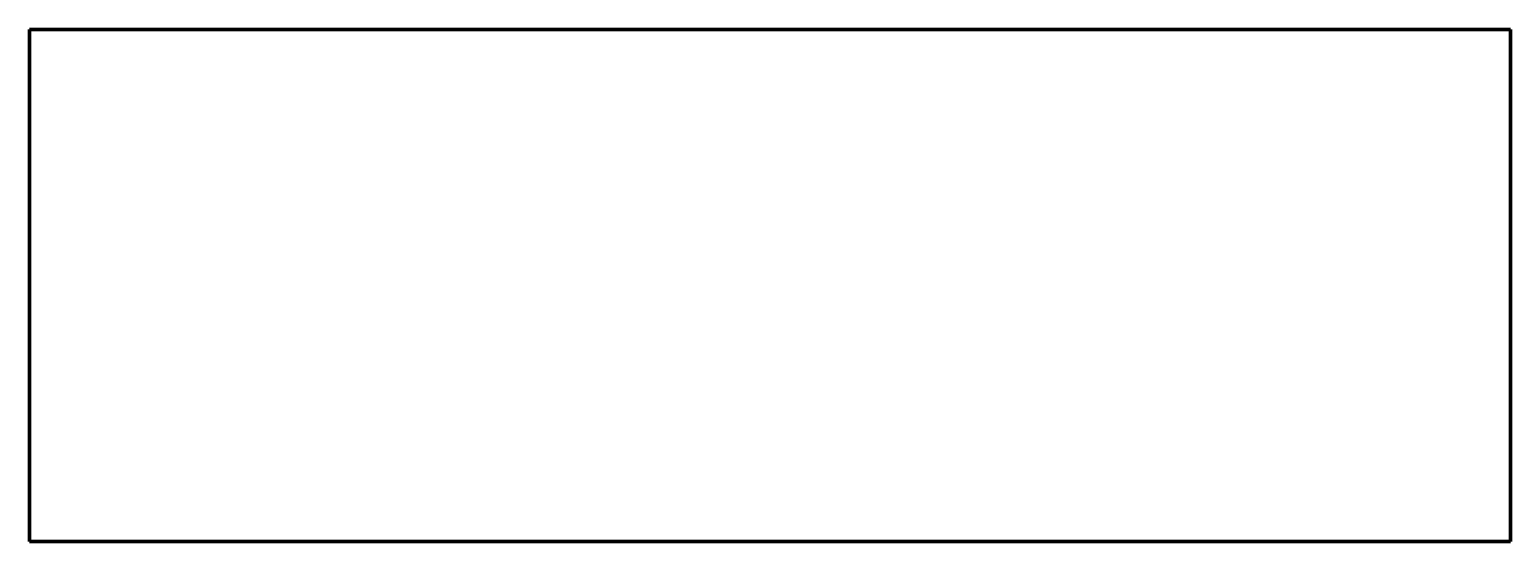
# Model space of a CAD drawing. Header units: inches. Extents: x 0 to 110, y 0 to 38.
import ezdxf

# ---------------------------------------------------------------- set-up
doc = ezdxf.new("R2010")
doc.units = ezdxf.units.IN
doc.header["$MEASUREMENT"] = 0

msp = doc.modelspace()

# ---------------------------------------------------------------- linework, layer by layer
at = {"color": 7, "lineweight": 90}
for p, q in [((0, 38), (0, 0)), ((110, 38), (0, 38)), ((110, 0), (110, 38)), ((0, 0), (110, 0))]:
    msp.add_line(p, q, dxfattribs=at)

doc.saveas('drawing.dxf')
